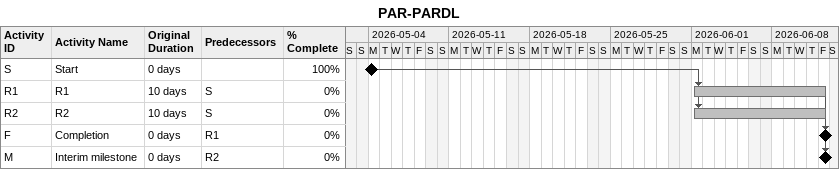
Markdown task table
PAR-PARDL

| ID | Task | Original duration | Start | Finish | Predecessors | % complete |
|---|---|---|---|---|---|---|
| S | Start | 0d | 2026-05-04 | 2026-05-04 |  | 100 |
| R1 | R1 | 10d | 2026-06-01 | 2026-06-12 | S | 0 |
| R2 | R2 | 10d | 2026-06-01 | 2026-06-12 | S | 0 |
| F | Completion | 0d | 2026-06-12 | 2026-06-12 | R1 | 0 |
| M | Interim milestone | 0d | 2026-06-12 | 2026-06-12 | R2 | 0 |
